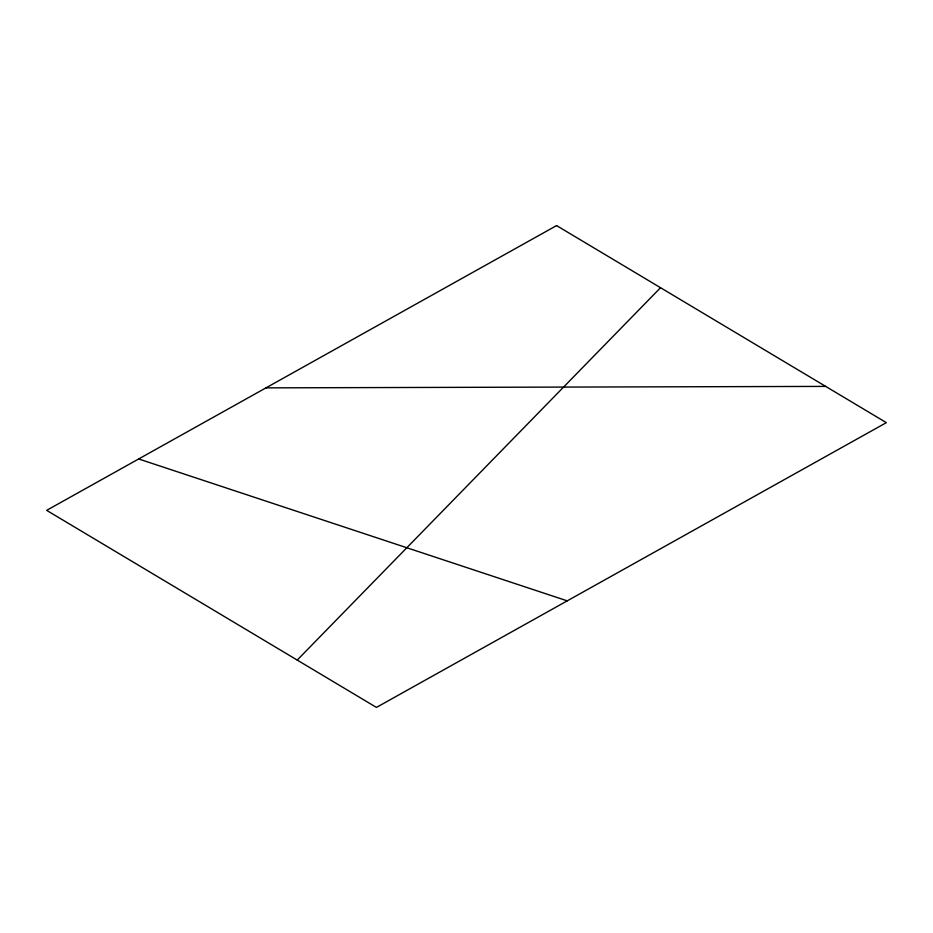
<?xml version="1.0" encoding="UTF-8"?>
<svg xmlns="http://www.w3.org/2000/svg" width="933" height="933" viewBox="0 0 933 933"><rect width="100%" height="100%" fill="white"/><g stroke="black" fill="none" stroke-linecap="round" stroke-linejoin="round"><path stroke-width="1.4" d="M297.219 660.074L660.541 287.714M266.01 387.86L825.693 386.402M138.667 458.966L567.229 600.852M556.569 225.588L46.65 510.351L376.431 707.412L886.35 422.649L556.569 225.588"/></g></svg>
